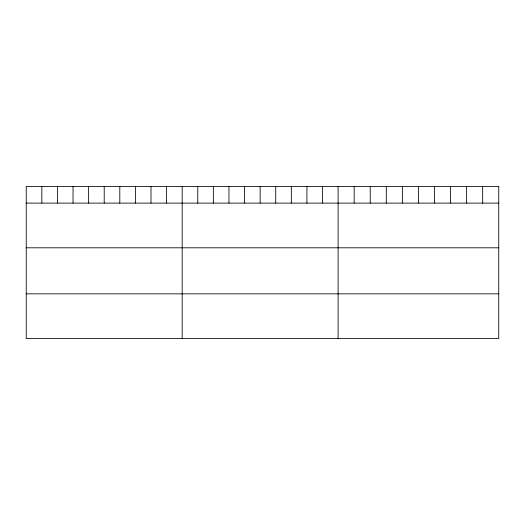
<?xml version="1.0" encoding="UTF-8"?>
<svg xmlns="http://www.w3.org/2000/svg" width="525" height="525" viewBox="0 0 525 525"><rect width="100%" height="100%" fill="white"/><g stroke="black" fill="none" stroke-linecap="round" stroke-linejoin="round"><path stroke-width="0.79" d="M26.25 203.109L498.75 203.109M26.25 247.8L498.75 247.8M26.25 293.849L498.75 293.849M482.685 186.46L482.685 203.109M466.62 186.46L466.62 203.109M450.555 186.46L450.555 203.109M434.49 186.46L434.49 203.109M418.425 186.46L418.425 203.109M402.36 186.46L402.36 203.109M386.295 186.46L386.295 203.109M370.23 186.46L370.23 203.109M354.165 186.46L354.165 203.109M338.1 186.46L338.1 338.54M322.507 186.46L322.507 203.109M306.915 186.46L306.915 203.109M291.322 186.46L291.322 203.109M275.73 186.46L275.73 203.109M260.137 186.46L260.137 203.109M244.545 186.46L244.545 203.109M228.952 186.46L228.952 203.109M213.36 186.46L213.36 203.109M197.768 186.46L197.768 203.109M182.175 186.46L182.175 338.54M166.583 186.46L166.583 203.109M150.99 186.46L150.99 203.109M135.398 186.46L135.398 203.109M119.805 186.46L119.805 203.109M104.213 186.46L104.213 203.109M88.62 186.46L88.62 203.109M73.028 186.46L73.028 203.109M57.435 186.46L57.435 203.109M41.843 186.46L41.843 203.109M498.75 186.46L26.25 186.46L26.25 338.54L498.75 338.54L498.75 186.46"/></g></svg>
